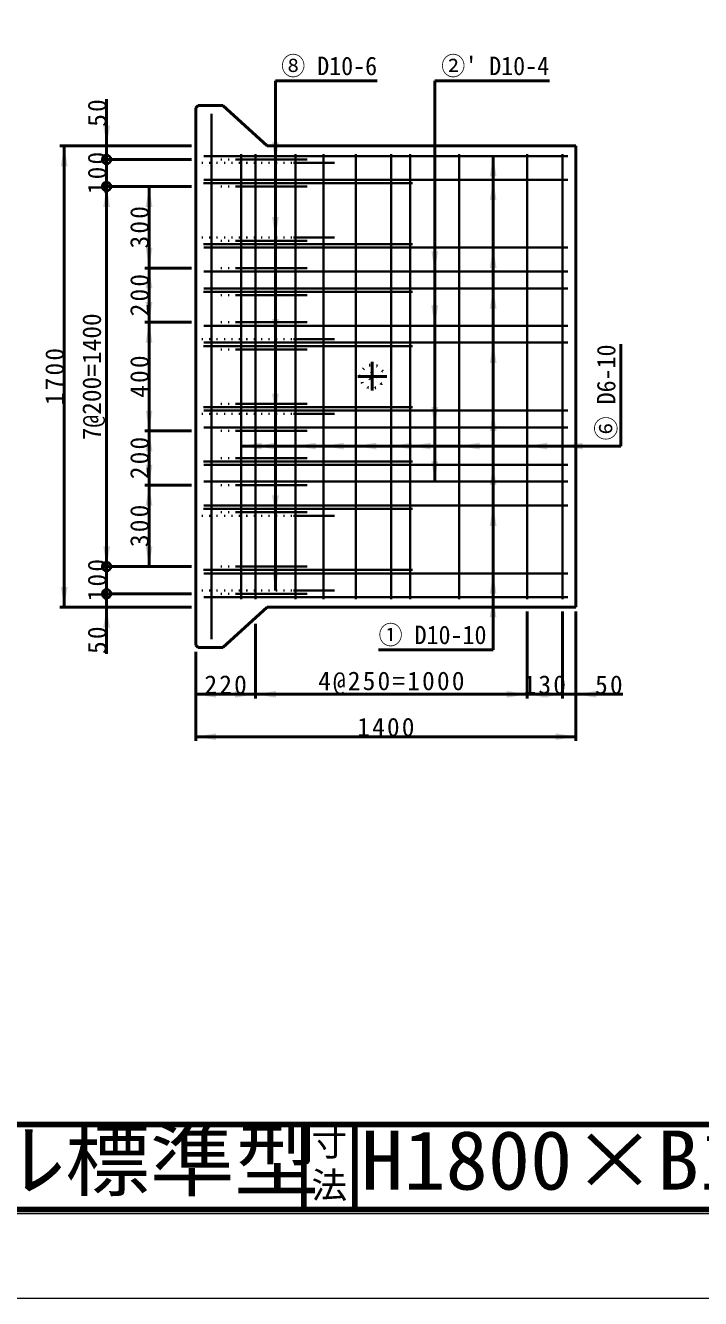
# Model space of a CAD drawing. Units: millimetres, scale not verified. Extents: x -2102 to 2102, y -1485 to 1485.
# Drawn here: x 54 to 850, y -1485 to 16 of the extents above; entities that cross this region are included whole.
import ezdxf
from ezdxf.enums import TextEntityAlignment as Align

# ---------------------------------------------------------------- set-up
doc = ezdxf.new("R2010")
doc.units = ezdxf.units.MM
doc.header["$LTSCALE"] = 5
doc.linetypes.add('DOTTED', pattern=[1.75, 0.25, -1.5])
doc.linetypes.add('LONG_DASHED_DOTTED', pattern=[15.25, 12, -1.5, 0.25, -1.5])
doc.layers.add('0-0_V-nasSTD', color=7, linetype='Continuous', lineweight=50)
doc.layers.add('0-1_0', color=7, linetype='Continuous', lineweight=100)
doc.styles.add('ＭＳ ゴシック', font='')
doc.styles.get('ＭＳ ゴシック').set_extended_font_data('MS Gothic')

msp = doc.modelspace()

# ---------------------------------------------------------------- linework, layer by layer
at = {"layer": '0-0_V-nasSTD'}
for p, q in [((349.021, -49.321), (469.021, -49.321)), ((349.021, -650.121), (349.021, -49.321)), ((536.701, -49.321), (671.701, -49.321)), ((536.701, -521.961), (536.701, -49.321)), ((257.981, -78.601), (255.101, -81.481)), ((255.101, -81.481), (255.101, -714.761)), ((287.101, -78.601), (257.981, -78.601)), ((287.101, -78.601), (339.064, -126.121)), ((250.101, -126.121), (95.101, -126.121)), ((100.101, -126.121), (100.101, -670.121)), ((703.101, -126.121), (339.064, -126.121)), ((703.101, -670.121), (703.101, -126.121)), ((250.101, -142.121), (145.101, -142.121)), ((150.101, -142.121), (150.101, -174.121)), ((605.501, -720.121), (605.501, -138.121)), ((250.101, -174.121), (145.101, -174.121)), ((150.101, -622.121), (150.101, -174.121)), ((200.101, -270.121), (200.101, -174.121)), ((250.101, -270.121), (195.101, -270.121)), ((200.101, -270.121), (200.101, -334.121)), ((250.101, -334.121), (195.101, -334.121)), ((200.101, -462.121), (200.101, -334.121)), ((756.101, -480.041), (756.101, -360.041)), ((250.101, -462.121), (195.101, -462.121)), ((200.101, -462.121), (200.101, -526.121)), ((308.791, -480.041), (756.101, -480.041)), ((250.101, -526.121), (195.101, -526.121)), ((200.101, -622.121), (200.101, -526.121)), ((250.101, -622.121), (145.101, -622.121)), ((150.101, -654.121), (150.101, -622.121)), ((250.101, -654.121), (145.101, -654.121)), ((250.101, -670.121), (95.101, -670.121)), ((339.064, -670.121), (287.101, -717.641)), ((703.101, -670.121), (339.064, -670.121)), ((645.501, -777.641), (645.501, -675.121)), ((687.101, -777.641), (687.101, -675.121)), ((703.101, -827.641), (703.101, -675.121)), ((325.501, -777.641), (325.501, -689.641)), ((255.101, -714.761), (257.981, -717.641)), ((257.981, -717.641), (287.101, -717.641)), ((470.501, -720.121), (605.501, -720.121)), ((255.101, -827.641), (255.101, -722.641)), ((255.101, -772.641), (325.501, -772.641)), ((325.501, -772.641), (645.501, -772.641)), ((645.501, -772.641), (687.101, -772.641)), ((703.101, -822.641), (255.101, -822.641))]:
    msp.add_line(p, q, dxfattribs=at)
at = {"layer": '0-0_V-nasSTD', "lineweight": 35}
for p, q in [((273.821, -88.521), (273.821, -707.721)), ((693.501, -138.121), (264.701, -138.121)), ((303.345, -142.121), (386.225, -142.121)), ((308.791, -660.521), (308.791, -135.721)), ((325.501, -660.521), (325.501, -135.721)), ((370.413, -146.121), (418.413, -146.121)), ((372.541, -660.521), (372.541, -135.721)), ((405.501, -660.521), (405.501, -135.721)), ((443.901, -660.521), (443.901, -135.721)), ((485.501, -660.521), (485.501, -135.721)), ((507.901, -660.521), (507.901, -135.721)), ((565.501, -660.521), (565.501, -135.721)), ((645.501, -660.521), (645.501, -135.721)), ((687.101, -660.521), (687.101, -135.721)), ((510.461, -170.121), (264.061, -170.121)), ((693.501, -166.121), (264.701, -166.121)), ((303.345, -174.121), (386.225, -174.121)), ((303.345, -238.121), (386.225, -238.121)), ((370.413, -234.121), (418.413, -234.121)), ((510.461, -242.121), (264.061, -242.121)), ((693.501, -246.121), (264.701, -246.121)), ((303.345, -270.121), (386.225, -270.121)), ((693.501, -274.281), (264.701, -274.281)), ((510.461, -298.121), (264.061, -298.121)), ((693.501, -294.121), (264.701, -294.121)), ((303.345, -302.121), (386.225, -302.121)), ((693.501, -338.281), (264.701, -338.281)), ((303.345, -334.121), (386.225, -334.121)), ((693.501, -358.121), (264.701, -358.121)), ((370.413, -354.121), (418.413, -354.121)), ((510.461, -362.121), (264.061, -362.121)), ((303.345, -366.121), (386.225, -366.121)), ((510.461, -434.121), (264.061, -434.121)), ((303.345, -430.121), (386.225, -430.121)), ((693.501, -438.121), (264.701, -438.121)), ((370.413, -442.121), (418.413, -442.121)), ((693.501, -457.961), (264.701, -457.961)), ((303.345, -462.121), (386.225, -462.121)), ((303.345, -494.121), (386.225, -494.121)), ((510.461, -498.121), (264.061, -498.121)), ((693.501, -502.121), (264.701, -502.121)), ((693.501, -521.961), (264.701, -521.961)), ((303.345, -526.121), (386.225, -526.121)), ((510.461, -554.121), (264.061, -554.121)), ((693.501, -550.121), (264.701, -550.121)), ((303.345, -558.121), (386.225, -558.121)), ((370.413, -562.121), (418.413, -562.121)), ((510.461, -626.121), (264.061, -626.121)), ((693.501, -630.121), (264.701, -630.121)), ((303.345, -622.121), (386.225, -622.121)), ((693.501, -658.121), (264.701, -658.121)), ((303.345, -654.121), (386.225, -654.121)), ((370.413, -650.121), (418.413, -650.121))]:
    msp.add_line(p, q, dxfattribs=at)
at = {"layer": '0-0_V-nasSTD', "linetype": 'DOTTED', "lineweight": 35}
for p, q in [((262.141, -146.121), (370.413, -146.121)), ((303.345, -142.121), (277.495, -142.121)), ((303.345, -174.121), (277.495, -174.121)), ((262.141, -234.121), (370.413, -234.121)), ((303.345, -238.121), (277.495, -238.121)), ((303.345, -270.121), (277.495, -270.121)), ((303.345, -302.121), (277.495, -302.121)), ((303.345, -334.121), (277.495, -334.121)), ((262.141, -354.121), (370.413, -354.121)), ((303.345, -366.121), (277.495, -366.121)), ((303.345, -430.121), (277.495, -430.121)), ((262.141, -442.121), (370.413, -442.121)), ((303.345, -462.121), (277.495, -462.121)), ((303.345, -494.121), (277.495, -494.121)), ((303.345, -526.121), (277.495, -526.121)), ((262.141, -562.121), (370.413, -562.121)), ((303.345, -558.121), (277.495, -558.121)), ((303.345, -622.121), (277.495, -622.121)), ((262.141, -650.121), (370.413, -650.121)), ((303.345, -654.121), (277.495, -654.121))]:
    msp.add_line(p, q, dxfattribs=at)
at = {"layer": '0-0_V-nasSTD', "linetype": 'LONG_DASHED_DOTTED'}
for p, q in [((463.101, -380.681), (463.101, -414.601)), ((446.141, -398.121), (480.061, -398.121))]:
    msp.add_line(p, q, dxfattribs=at)
at = {"layer": '0-0_V-nasSTD', "lineweight": 100}
for p, q in [((382.5, -1280), (382.5, -1380)), ((442.5, -1280), (442.5, -1380)), ((-1997.5, -1380), (1997.5, -1380))]:
    msp.add_line(p, q, dxfattribs=at)
at = {"layer": '0-0_V-nasSTD', "lineweight": 18}
for points in [[(-2102.5, -1485), (-2102.5, 1485), (2102.5, 1485), (2102.5, -1485)], [(-2002.5, -1385), (-2002.5, 1385), (2002.5, 1385), (2002.5, -1385)]]:
    msp.add_lwpolyline(points, close=True, dxfattribs=at)
at = {"layer": '0-0_V-nasSTD'}
for points in [[(150.101, -142.121), (150.101, -126.121), (150.101, -71.121)], [(150.101, -654.121), (150.101, -670.121), (150.101, -725.121)], [(687.101, -772.641), (703.101, -772.641), (758.101, -772.641)]]:
    msp.add_lwpolyline(points, dxfattribs=at)
for centre in [(150.101, -142.121), (150.101, -174.121), (150.101, -622.121), (150.101, -654.121)]:
    msp.add_circle(centre, 5, dxfattribs=at)
at = {"layer": '0-0_V-nasSTD', "linetype": 'DOTTED'}
for radius in [13.76, 4]:
    msp.add_circle((463.101, -398.121), radius, dxfattribs=at)
at = {"layer": '0-0_V-nasSTD'}
for points in [[(146.101, -102.121), (150.101, -126.121), (150.101, -102.121)], [(150.101, -126.121), (150.101, -102.121), (154.101, -102.121)], [(96.101, -150.121), (100.101, -150.121), (100.101, -126.121)], [(100.101, -150.121), (100.101, -126.121), (104.101, -150.121)], [(345.021, -122.121), (349.021, -146.121), (349.021, -122.121)], [(349.021, -146.121), (349.021, -122.121), (353.021, -122.121)], [(601.501, -162.121), (605.501, -162.121), (605.501, -138.121)], [(605.501, -162.121), (605.501, -138.121), (609.501, -162.121)], [(146.101, -198.121), (150.101, -198.121), (150.101, -174.121)], [(150.101, -198.121), (150.101, -174.121), (154.101, -198.121)], [(196.101, -198.121), (200.101, -198.121), (200.101, -174.121)], [(200.101, -198.121), (200.101, -174.121), (204.101, -198.121)], [(601.501, -190.121), (605.501, -190.121), (605.501, -166.121)], [(605.501, -190.121), (605.501, -166.121), (609.501, -190.121)], [(345.021, -210.121), (349.021, -234.121), (349.021, -210.121)], [(349.021, -234.121), (349.021, -210.121), (353.021, -210.121)], [(196.101, -246.121), (200.101, -270.121), (200.101, -246.121)], [(200.101, -270.121), (200.101, -246.121), (204.101, -246.121)], [(532.701, -250.281), (536.701, -274.281), (536.701, -250.281)], [(536.701, -274.281), (536.701, -250.281), (540.701, -250.281)], [(601.501, -270.121), (605.501, -270.121), (605.501, -246.121)], [(605.501, -270.121), (605.501, -246.121), (609.501, -270.121)], [(196.101, -294.121), (200.101, -294.121), (200.101, -270.121)], [(200.101, -294.121), (200.101, -270.121), (204.101, -294.121)], [(601.501, -318.121), (605.501, -318.121), (605.501, -294.121)], [(605.501, -318.121), (605.501, -294.121), (609.501, -318.121)], [(196.101, -310.121), (200.101, -334.121), (200.101, -310.121)], [(200.101, -334.121), (200.101, -310.121), (204.101, -310.121)], [(532.701, -314.281), (536.701, -338.281), (536.701, -314.281)], [(536.701, -338.281), (536.701, -314.281), (540.701, -314.281)], [(345.021, -330.121), (349.021, -354.121), (349.021, -330.121)], [(349.021, -354.121), (349.021, -330.121), (353.021, -330.121)], [(196.101, -358.121), (200.101, -358.121), (200.101, -334.121)], [(200.101, -358.121), (200.101, -334.121), (204.101, -358.121)], [(601.501, -382.121), (605.501, -382.121), (605.501, -358.121)], [(605.501, -382.121), (605.501, -358.121), (609.501, -382.121)], [(345.021, -418.121), (349.021, -442.121), (349.021, -418.121)], [(349.021, -442.121), (349.021, -418.121), (353.021, -418.121)], [(532.701, -433.961), (536.701, -457.961), (536.701, -433.961)], [(536.701, -457.961), (536.701, -433.961), (540.701, -433.961)], [(196.101, -438.121), (200.101, -462.121), (200.101, -438.121)], [(200.101, -462.121), (200.101, -438.121), (204.101, -438.121)], [(601.501, -462.121), (605.501, -462.121), (605.501, -438.121)], [(605.501, -462.121), (605.501, -438.121), (609.501, -462.121)], [(196.101, -486.121), (200.101, -486.121), (200.101, -462.121)], [(200.101, -486.121), (200.101, -462.121), (204.101, -486.121)], [(308.791, -480.041), (332.791, -480.041), (332.791, -476.041)], [(308.791, -480.041), (332.791, -484.041), (332.791, -480.041)], [(325.501, -480.041), (349.501, -480.041), (349.501, -476.041)], [(325.501, -480.041), (349.501, -484.041), (349.501, -480.041)], [(372.541, -480.041), (396.541, -480.041), (396.541, -476.041)], [(372.541, -480.041), (396.541, -484.041), (396.541, -480.041)], [(405.501, -480.041), (429.501, -480.041), (429.501, -476.041)], [(405.501, -480.041), (429.501, -484.041), (429.501, -480.041)], [(443.901, -480.041), (467.901, -480.041), (467.901, -476.041)], [(443.901, -480.041), (467.901, -484.041), (467.901, -480.041)], [(485.501, -480.041), (509.501, -480.041), (509.501, -476.041)], [(485.501, -480.041), (509.501, -484.041), (509.501, -480.041)], [(507.901, -480.041), (531.901, -480.041), (531.901, -476.041)], [(507.901, -480.041), (531.901, -484.041), (531.901, -480.041)], [(565.501, -480.041), (589.501, -480.041), (589.501, -476.041)], [(565.501, -480.041), (589.501, -484.041), (589.501, -480.041)], [(645.501, -480.041), (669.501, -480.041), (669.501, -476.041)], [(645.501, -480.041), (669.501, -484.041), (669.501, -480.041)], [(687.101, -480.041), (711.101, -480.041), (711.101, -476.041)], [(687.101, -480.041), (711.101, -484.041), (711.101, -480.041)], [(196.101, -502.121), (200.101, -526.121), (200.101, -502.121)], [(200.101, -526.121), (200.101, -502.121), (204.101, -502.121)], [(532.701, -497.961), (536.701, -521.961), (536.701, -497.961)], [(536.701, -521.961), (536.701, -497.961), (540.701, -497.961)], [(601.501, -526.121), (605.501, -526.121), (605.501, -502.121)], [(605.501, -526.121), (605.501, -502.121), (609.501, -526.121)], [(196.101, -550.121), (200.101, -550.121), (200.101, -526.121)], [(200.101, -550.121), (200.101, -526.121), (204.101, -550.121)], [(345.021, -538.121), (349.021, -562.121), (349.021, -538.121)], [(349.021, -562.121), (349.021, -538.121), (353.021, -538.121)], [(601.501, -574.121), (605.501, -574.121), (605.501, -550.121)], [(605.501, -574.121), (605.501, -550.121), (609.501, -574.121)], [(146.101, -598.121), (150.101, -622.121), (150.101, -598.121)], [(150.101, -622.121), (150.101, -598.121), (154.101, -598.121)], [(196.101, -598.121), (200.101, -622.121), (200.101, -598.121)], [(200.101, -622.121), (200.101, -598.121), (204.101, -598.121)], [(345.021, -626.121), (349.021, -650.121), (349.021, -626.121)], [(349.021, -650.121), (349.021, -626.121), (353.021, -626.121)], [(601.501, -654.121), (605.501, -654.121), (605.501, -630.121)], [(605.501, -654.121), (605.501, -630.121), (609.501, -654.121)], [(96.101, -646.121), (100.101, -670.121), (100.101, -646.121)], [(100.101, -670.121), (100.101, -646.121), (104.101, -646.121)], [(601.501, -682.121), (605.501, -682.121), (605.501, -658.121)], [(605.501, -682.121), (605.501, -658.121), (609.501, -682.121)], [(146.101, -694.121), (150.101, -694.121), (150.101, -670.121)], [(150.101, -694.121), (150.101, -670.121), (154.101, -694.121)], [(255.101, -772.641), (279.101, -772.641), (279.101, -768.641)], [(255.101, -772.641), (279.101, -776.641), (279.101, -772.641)], [(301.501, -772.641), (301.501, -768.641), (325.501, -772.641)], [(301.501, -776.641), (301.501, -772.641), (325.501, -772.641)], [(325.501, -772.641), (349.501, -772.641), (349.501, -768.641)], [(325.501, -772.641), (349.501, -776.641), (349.501, -772.641)], [(621.501, -772.641), (621.501, -768.641), (645.501, -772.641)], [(621.501, -776.641), (621.501, -772.641), (645.501, -772.641)], [(645.501, -772.641), (669.501, -772.641), (669.501, -768.641)], [(645.501, -772.641), (669.501, -776.641), (669.501, -772.641)], [(663.101, -772.641), (663.101, -768.641), (687.101, -772.641)], [(663.101, -776.641), (663.101, -772.641), (687.101, -772.641)], [(703.101, -772.641), (727.101, -772.641), (727.101, -768.641)], [(703.101, -772.641), (727.101, -776.641), (727.101, -772.641)], [(255.101, -822.641), (279.101, -822.641), (279.101, -818.641)], [(255.101, -822.641), (279.101, -826.641), (279.101, -822.641)], [(679.101, -822.641), (679.101, -818.641), (703.101, -822.641)], [(679.101, -826.641), (679.101, -822.641), (703.101, -822.641)]]:
    msp.add_solid(points, dxfattribs=at)
at = {"layer": '0-1_0'}
msp.add_line((-1997.5, -1280), (1997.5, -1280), dxfattribs=at)

# ---------------------------------------------------------------- texts
at = {"layer": '0-0_V-nasSTD', "style": 'ＭＳ ゴシック'}
for s, height, width, p in [('⑧ D10-6', 21.85, 0.95, (355.751, -49.321)), ("②' D10-4", 21.85, 0.95, (544.272, -49.321)), ('① D10-10', 21.85, 0.95, (470.501, -720.121)), ('1stタッチウォール標準型', 69.65, 1.05, (-746.25, -1377.53)), ('H1800×B1400×L1997×t100', 69.65, 1.05, (450, -1377.492))]:
    msp.add_text(s, height=height, dxfattribs=dict(at, width=width)).set_placement(p, align=Align.BOTTOM_LEFT)
msp.add_text('7@200=1400', height=21.99, rotation=90, dxfattribs=at).set_placement((150.101, -473.121), align=Align.BOTTOM_LEFT)
at = {"layer": '0-0_V-nasSTD', "style": 'ＭＳ ゴシック', "width": 0.95}
msp.add_text('⑥ D6-10', height=21.85, rotation=90, dxfattribs=at).set_placement((756.101, -473.312), align=Align.BOTTOM_LEFT)
at = {"layer": '0-0_V-nasSTD', "style": 'ＭＳ ゴシック'}
for s, p in [('寸', (391.482, -1326.001)), ('法', (391.476, -1375.99))]:
    msp.add_text(s, height=30.79, dxfattribs=at).set_placement(p, align=Align.BOTTOM_LEFT)
at = {"layer": '0-0_V-nasSTD', "char_height": 21.99, "attachment_point": 7, "rotation": 90, "style": 'ＭＳ ゴシック'}
for s, insert in [('\\T1.17;50', (150.101, -103.621)), ('\\T1.17;100', (150.101, -183.121)), ('\\T1.17;300', (200.101, -247.121)), ('\\T1.17;200', (200.101, -327.121)), ('\\T1.17;1700', (100.101, -431.871)), ('\\T1.17;400', (200.101, -423.121)), ('\\T1.17;200', (200.101, -519.121)), ('\\T1.17;300', (200.101, -599.121)), ('\\T1.17;100', (150.101, -663.121)), ('\\T1.17;50', (150.101, -725.121))]:
    msp.add_mtext(s, dxfattribs=dict(at, insert=insert))
at = {"layer": '0-0_V-nasSTD', "char_height": 21.99, "attachment_point": 7, "style": 'ＭＳ ゴシック'}
for s, insert in [('\\T1.17;4@250=1000', (399.251, -772.641)), ('\\T1.17;220', (265.301, -772.641)), ('\\T1.17;130', (641.301, -772.641)), ('\\T1.17;50', (725.601, -772.641)), ('\\T1.17;1400', (445.351, -822.641))]:
    msp.add_mtext(s, dxfattribs=dict(at, insert=insert))

doc.saveas('drawing.dxf')
